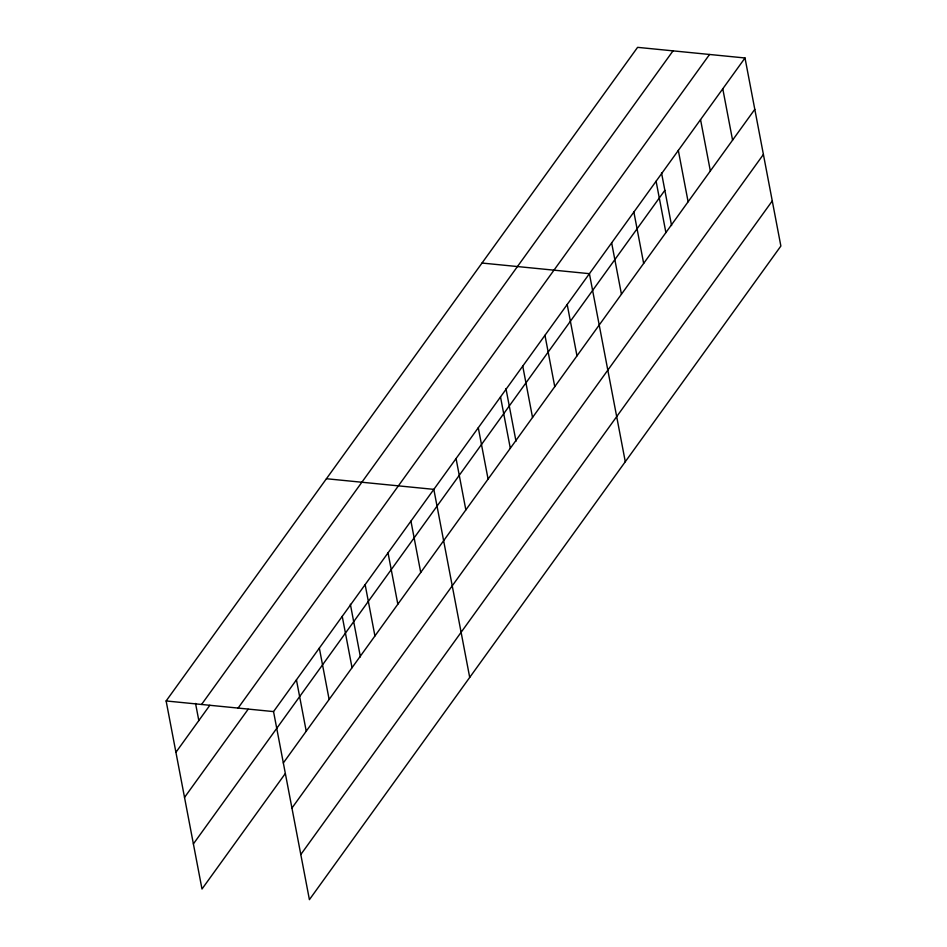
<?xml version="1.0" encoding="UTF-8"?>
<svg xmlns="http://www.w3.org/2000/svg" width="947" height="947" viewBox="0 0 947 947"><rect width="100%" height="100%" fill="white"/><g stroke="black" fill="none" stroke-linecap="round" stroke-linejoin="round"><path stroke-width="1.42" d="M285.118 773.794L201.995 889.02L166.127 700.958L637.591 47.35L745.005 57.98L780.873 246.042L309.409 899.65L273.541 711.588L745.005 57.98M201.569 704.461L673.033 50.854M175.917 752.32L209.843 705.278M238.088 708.084L709.552 54.476M184.523 797.421L248.138 709.244M193.389 843.907L664.853 190.3M283.331 762.951L754.795 109.343M291.936 808.063L763.4 154.456M300.803 854.537L772.267 200.93M482.011 263.041L589.413 273.671L625.292 461.734M326.419 478.732L433.833 489.362L469.712 677.425M166.127 700.958L273.541 711.588M722.774 88.793L732.576 140.156M700.543 119.606L710.345 170.969M678.324 150.419L688.114 201.782M661.527 172.863L671.577 225.54M656.093 181.232L665.895 232.595M633.874 212.045L643.664 263.408M611.644 242.858L621.445 294.221M567.194 304.484L576.983 355.847M544.963 335.297L554.764 386.66M522.744 366.11L532.534 417.473M505.947 388.554L515.997 441.231M500.513 396.923L510.315 448.286M478.282 427.736L488.084 479.099M456.063 458.549L465.853 509.912M410.939 521.11L420.728 572.473M388.033 552.859L397.835 604.222M365.14 584.607L374.929 635.958M350.366 604.245L360.416 656.922M342.234 616.355L352.035 667.706M319.34 648.103L329.13 699.454M296.435 679.839L306.236 731.202M195.555 703.455L198.823 720.572"/></g></svg>
